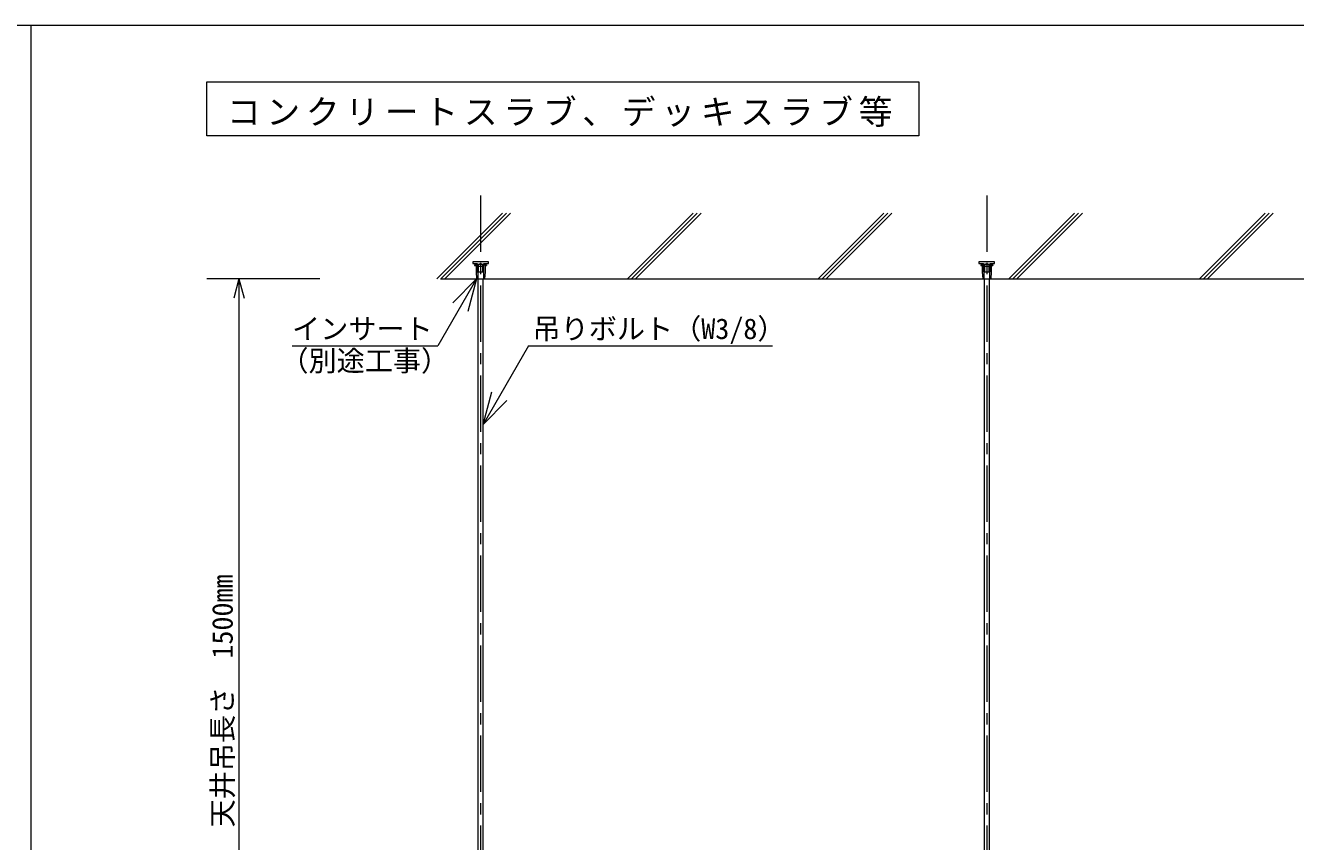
# Model space of a CAD drawing. Units: millimetres at full size, sheet at 1:20; details may follow other scales. Extents: x -4155 to 4045, y -2866 to 2834.
# Drawn here: x -888 to 1370, y 1384 to 2834 of the extents above; entities that cross this region are included whole.
import ezdxf
from ezdxf.enums import TextEntityAlignment as Align

# ---------------------------------------------------------------- set-up
doc = ezdxf.new("R2010")
doc.units = ezdxf.units.MM
doc.header["$LTSCALE"] = 20
doc.linetypes.add('CHAIN1', pattern=[8, 5, -1, 1, -1])
for name, color, linetype, lineweight in [('1-0_断面', 7, 'Continuous', 9), ('1-1_寸法', 7, 'Continuous', 9), ('1-2_文字', 7, 'Continuous', 9), ('F-0_図枠', 7, 'Continuous', 9), ('F-1_レイアウト', 7, 'Continuous', 9)]:
    doc.layers.add(name, color=color, linetype=linetype, lineweight=lineweight)
doc.styles.add('ＭＳ ゴシック', font='')
doc.styles.get('ＭＳ ゴシック').set_extended_font_data('MS Gothic')

msp = doc.modelspace()

# ---------------------------------------------------------------- linework, layer by layer
at = {"layer": '1-0_断面', "color": 4, "linetype": 'CHAIN1'}
for p, q in [((-78.74, 2532.15), (-78.74, 872.35)), ((821.26, 2532.15), (821.26, 872.35))]:
    msp.add_line(p, q, dxfattribs=at)
at = {"layer": '1-0_断面'}
for p, q in [((-92.74, 2413.99), (-92.74, 2411.49)), ((-64.74, 2413.99), (-92.74, 2413.99)), ((-92.74, 2411.49), (-84.74, 2411.49)), ((-89.24, 2408.99), (-89.24, 2407.49)), ((-89.24, 2408.99), (-84.74, 2408.99)), ((-89.24, 2407.49), (-86.74, 2407.49)), ((-86.74, 2407.49), (-86.74, 2396.49)), ((-86.74, 2396.49), (-85.74, 2383.99)), ((-84.74, 2411.49), (-84.74, 2396.49)), ((-84.74, 2396.49), (-82.24, 2396.49)), ((-83.74, 2396.49), (-83.74, 2383.99)), ((-83.24, 2406.49), (-83.24, 2396.49)), ((-83.24, 2406.49), (-74.24, 2406.49)), ((-82.24, 2409.99), (-78.74, 2411.49)), ((-82.24, 2396.49), (-82.24, 2409.99)), ((-82.24, 2409.99), (-75.24, 2409.99)), ((-82.24, 2396.49), (-75.24, 2396.49)), ((-78.74, 2411.49), (-75.24, 2409.99)), ((-75.24, 2409.99), (-75.24, 2396.49)), ((-75.24, 2396.49), (-72.74, 2396.49)), ((-74.24, 2406.49), (-74.24, 2396.49)), ((-73.74, 2396.49), (-73.74, 2383.99)), ((-72.74, 2411.49), (-64.74, 2411.49)), ((-72.74, 2396.49), (-72.74, 2411.49)), ((-72.74, 2408.99), (-68.24, 2408.99)), ((-70.74, 2396.49), (-71.74, 2383.99)), ((-70.74, 2407.49), (-70.74, 2396.49)), ((-70.74, 2407.49), (-68.24, 2407.49)), ((-68.24, 2408.99), (-68.24, 2407.49)), ((-64.74, 2411.49), (-64.74, 2413.99)), ((807.26, 2413.99), (807.26, 2411.49)), ((835.26, 2413.99), (807.26, 2413.99)), ((807.26, 2411.49), (815.26, 2411.49)), ((810.76, 2408.99), (810.76, 2407.49)), ((810.76, 2408.99), (815.26, 2408.99)), ((810.76, 2407.49), (813.26, 2407.49)), ((813.26, 2407.49), (813.26, 2396.49)), ((813.26, 2396.49), (814.26, 2383.99)), ((815.26, 2411.49), (815.26, 2396.49)), ((815.26, 2396.49), (817.76, 2396.49)), ((816.26, 2396.49), (816.26, 2383.99)), ((816.76, 2406.49), (816.76, 2396.49)), ((816.76, 2406.49), (825.76, 2406.49)), ((817.76, 2409.99), (821.26, 2411.49)), ((817.76, 2396.49), (817.76, 2409.99)), ((817.76, 2409.99), (824.76, 2409.99)), ((817.76, 2396.49), (824.76, 2396.49)), ((821.26, 2411.49), (824.76, 2409.99)), ((824.76, 2409.99), (824.76, 2396.49)), ((824.76, 2396.49), (827.26, 2396.49)), ((825.76, 2406.49), (825.76, 2396.49)), ((826.26, 2396.49), (826.26, 2383.99)), ((827.26, 2411.49), (835.26, 2411.49)), ((827.26, 2396.49), (827.26, 2411.49)), ((827.26, 2408.99), (831.76, 2408.99)), ((829.26, 2396.49), (828.26, 2383.99)), ((829.26, 2407.49), (829.26, 2396.49)), ((829.26, 2407.49), (831.76, 2407.49)), ((831.76, 2408.99), (831.76, 2407.49)), ((835.26, 2411.49), (835.26, 2413.99)), ((-149.9, 2383.99), (3573.35, 2383.99)), ((-85.74, 2383.99), (-71.74, 2383.99)), ((-83.24, 1051.99), (-83.24, 2383.99)), ((-74.24, 1051.99), (-74.24, 2383.99)), ((816.76, 2383.99), (816.76, 1051.99)), ((825.76, 2383.99), (825.76, 1051.99))]:
    msp.add_line(p, q, dxfattribs=at)
at = {"layer": '1-1_寸法'}
for p, q in [((-156.34, 2383.99), (-39.61, 2500.72)), ((-149.27, 2383.99), (-32.53, 2500.72)), ((-142.2, 2383.99), (-25.46, 2500.72)), ((182.59, 2383.99), (299.32, 2500.72)), ((189.66, 2383.99), (306.4, 2500.72)), ((196.73, 2383.99), (313.47, 2500.72)), ((521.52, 2383.99), (638.25, 2500.72)), ((528.59, 2383.99), (645.33, 2500.72)), ((535.66, 2383.99), (652.4, 2500.72)), ((860.45, 2383.99), (977.18, 2500.72)), ((867.52, 2383.99), (984.26, 2500.72)), ((874.59, 2383.99), (991.33, 2500.72)), ((1199.38, 2383.99), (1316.12, 2500.72)), ((1206.45, 2383.99), (1323.19, 2500.72)), ((1213.52, 2383.99), (1330.26, 2500.72))]:
    msp.add_line(p, q, dxfattribs=at)
at = {"layer": '1-2_文字'}
for p, q in [((-565.12, 2637.98), (-565.12, 2734.35)), ((-364.43, 2383.99), (-565.12, 2383.99)), ((-508.36, 2383.99), (-517.54, 2349.7)), ((-508.36, 2383.99), (-499.17, 2349.7)), ((-508.36, 2383.99), (-508.36, 883.99)), ((-85.74, 2383.99), (-154.63, 2264.67)), ((-85.74, 2383.99), (-128.17, 2341.56)), ((-85.74, 2383.99), (-101.27, 2326.03)), ((-413.78, 2264.67), (-154.63, 2264.67)), ((6.3, 2264.67), (-74.24, 2125.17)), ((6.3, 2264.67), (440.13, 2264.67)), ((-74.24, 2125.17), (-58.72, 2183.12)), ((-74.24, 2125.17), (-31.82, 2167.59))]:
    msp.add_line(p, q, dxfattribs=at)
msp.add_lwpolyline([(-565.12, 2734.35), (700.73, 2734.35), (700.73, 2637.98), (-565.12, 2637.98)], dxfattribs=at)
at = {"layer": 'F-0_図枠'}
msp.add_line((4045.15, 2834.35), (-4154.85, 2834.35), dxfattribs=at)
at = {"layer": 'F-1_レイアウト'}
msp.add_line((-877.93, 113.62), (-877.93, 2834.35), dxfattribs=at)

# ---------------------------------------------------------------- texts
at = {"layer": '1-2_文字', "style": 'ＭＳ ゴシック'}
for s, p in [('インサート', (-413.78, 2265.94)), ('吊りボルト（W3/8）', (13.66, 2265.94)), ('（別途工事）', (-434.57, 2209.02))]:
    msp.add_text(s, height=36.66, dxfattribs=at).set_placement(p, align=Align.BOTTOM_LEFT)
msp.add_text('天井吊長さ\u30001500mm', height=36.66, rotation=90, dxfattribs=at).set_placement((-508.36, 1408.99), align=Align.BOTTOM_LEFT)
at = {"layer": '1-2_文字', "insert": (-529.7, 2654), "char_height": 43.99, "attachment_point": 7, "style": 'ＭＳ ゴシック'}
msp.add_mtext('\\T1.17;コンクリートスラブ、デッキスラブ等', dxfattribs=at)

doc.saveas('drawing.dxf')
